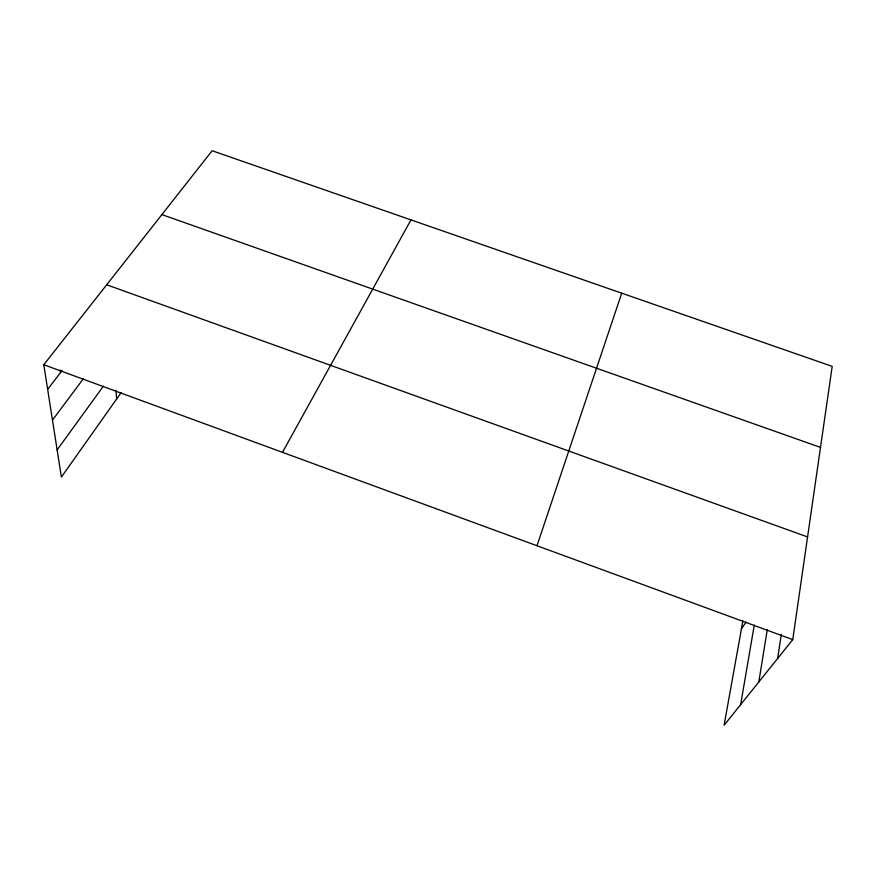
<?xml version="1.0" encoding="UTF-8"?>
<svg xmlns="http://www.w3.org/2000/svg" width="876" height="876" viewBox="0 0 876 876"><rect width="100%" height="100%" fill="white"/><g stroke="black" fill="none" stroke-linecap="round" stroke-linejoin="round"><path stroke-width="1.31" d="M742.87 620.898L724.102 725.262L792.758 639.611L832.2 366.376L212.123 150.738L43.8 364.734L61.386 477.091L121.085 392.711M777.636 658.467L781.304 634.421M758.802 681.977L767.277 629.767M740.636 704.643L754.291 625.037M536.988 545.737L621.719 293.175M282.488 452.334L410.975 219.887M741.479 628.585L746.221 622.026M57.126 449.914L103.379 386.163M52.472 420.141L83.329 378.771M47.654 389.36L62.119 370.526M161.885 214.598L820.505 447.395M106.686 284.777L807.573 536.933M43.8 364.734L792.758 639.611M60.181 369.968L60.553 372.563M115.906 390.236L116.672 398.941"/></g></svg>
